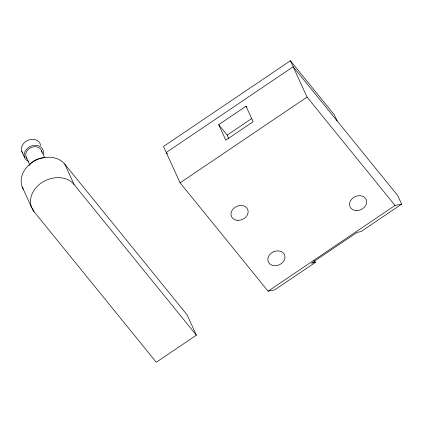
<?xml version="1.0" encoding="UTF-8"?>
<svg xmlns="http://www.w3.org/2000/svg" width="423" height="423" viewBox="0 0 423 423"><rect width="100%" height="100%" fill="white"/><g stroke="black" fill="none" stroke-linecap="round" stroke-linejoin="round"><path stroke-width="0.63" d="M337.152 120.941L334.403 114.934L290.421 60.743L163.479 146.495L180.113 182.821L268.082 291.204L274.701 289.871L315.394 262.382L314.612 260.674M246.022 106.194L253.123 121.708L225.792 140.172L218.691 124.658L246.022 106.194L246.831 107.193M228.827 138.712L227.188 135.133L251.791 118.514M180.113 182.821L307.05 97.073L290.421 60.743M23.244 189.107A24.37 19.564 -24.6 0 1 33.613 161.475A24.37 19.564 -24.6 0 1 64.788 164.145L187.029 314.76L196.378 335.175L156.288 362.257L34.046 211.643L32.397 208.042M268.082 291.204L395.024 205.456L401.644 204.124L360.951 231.608L357.07 232.391L311.513 263.164L315.394 262.382M307.05 97.073L395.024 205.456M218.691 124.658L227.188 135.133M167.471 154.03L166.228 152.497L293.171 66.749L397.726 195.569L401.85 204.579M64.788 164.145L74.136 184.56L196.378 335.175M41.449 150.567L44.748 157.774M26.046 156.774L29.896 165.176M21.758 151.386L24.508 157.393M22.155 186.792L31.503 207.207M34.046 211.643A24.37 19.564 -24.6 0 1 41.623 182.741A24.37 19.564 -24.6 0 1 74.136 184.56M29.087 165.303A16.613 13.34 -24.6 0 1 45.06 157.726M26.913 158.287A8.307 6.668 -24.6 0 1 31.408 147.416A8.307 6.668 -24.6 0 1 41.787 152.291M28.648 161.417A9.967 8.005 -24.6 0 1 25.036 151.349A9.967 8.005 -24.6 0 1 36.949 145.417A9.967 8.005 -24.6 0 1 43.151 154.194M22.8 153.205A9.967 8.005 -24.6 0 1 27.892 140.288A9.967 8.005 -24.6 0 1 40.608 145.48M273.914 251.637L271.873 252.721A8.862 7.112 -24.6 0 0 271.714 265.126A8.862 7.112 -24.6 0 0 284.906 258.125A8.862 7.112 -24.6 0 0 273.914 251.637M237.62 220.351A8.862 7.112 -24.6 0 0 247.783 209.612A8.862 7.112 -24.6 0 0 233.306 208.798A8.862 7.112 -24.6 0 0 237.62 220.351M356.15 210.554A8.862 7.112 -24.6 0 0 366.313 199.809A8.862 7.112 -24.6 0 0 351.83 199A8.862 7.112 -24.6 0 0 356.15 210.554"/></g></svg>
